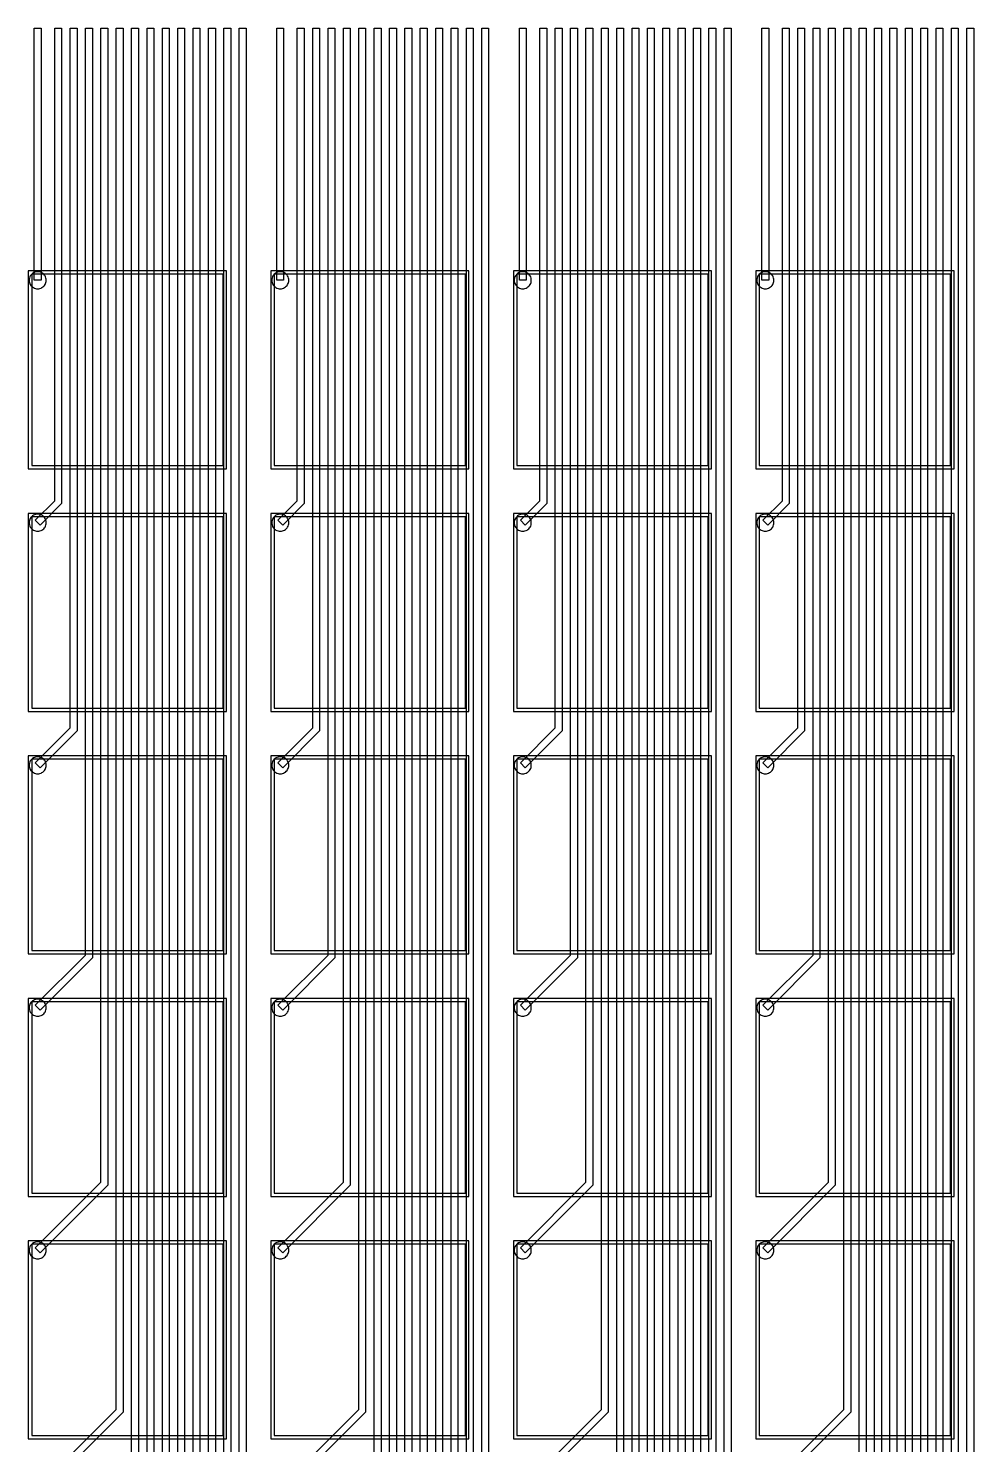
# Model space of a CAD drawing. Header units: metres. Extents: x -515 to 4265, y 201 to 1873.
# Drawn here: x 71 to 347.8, y 1158.3 to 1573 of the extents above; entities that cross this region are included whole.
import ezdxf

# ---------------------------------------------------------------- set-up
doc = ezdxf.new("R2010")
doc.units = ezdxf.units.M
for name, color, linetype in [('Etching', 1, 'CONTINUOUS'), ('EtchingPad', 2, 'CONTINUOUS'), ('Metal1', 4, 'CONTINUOUS'), ('Metal2', 3, 'CONTINUOUS')]:
    doc.layers.add(name, color=color, linetype=linetype)

msp = doc.modelspace()

# ---------------------------------------------------------------- linework, layer by layer
at = {"layer": 'Etching'}
for points in [[(76.25, 1499.25), (76.23, 1499.58), (76.16, 1499.9), (76.06, 1500.21), (75.92, 1500.5), (75.73, 1500.77), (75.52, 1501.02), (75.27, 1501.23), (75, 1501.42), (74.71, 1501.56), (74.4, 1501.66), (74.08, 1501.73), (73.75, 1501.75), (73.42, 1501.73), (73.1, 1501.66), (72.79, 1501.56), (72.5, 1501.42), (72.23, 1501.23), (71.98, 1501.02), (71.77, 1500.77), (71.58, 1500.5), (71.44, 1500.21), (71.34, 1499.9), (71.27, 1499.58), (71.25, 1499.25), (71.27, 1498.92), (71.34, 1498.6), (71.44, 1498.29), (71.58, 1498), (71.77, 1497.73), (71.98, 1497.48), (72.23, 1497.27), (72.5, 1497.08), (72.79, 1496.94), (73.1, 1496.84), (73.42, 1496.77), (73.75, 1496.75), (74.08, 1496.77), (74.4, 1496.84), (74.71, 1496.94), (75, 1497.08), (75.27, 1497.27), (75.52, 1497.48), (75.73, 1497.73), (75.92, 1498), (76.06, 1498.29), (76.16, 1498.6), (76.23, 1498.92), (76.25, 1499.25)], [(147.25, 1499.25), (147.23, 1499.58), (147.16, 1499.9), (147.06, 1500.21), (146.92, 1500.5), (146.73, 1500.77), (146.52, 1501.02), (146.27, 1501.23), (146, 1501.42), (145.71, 1501.56), (145.4, 1501.66), (145.08, 1501.73), (144.75, 1501.75), (144.42, 1501.73), (144.1, 1501.66), (143.79, 1501.56), (143.5, 1501.42), (143.23, 1501.23), (142.98, 1501.02), (142.77, 1500.77), (142.58, 1500.5), (142.44, 1500.21), (142.34, 1499.9), (142.27, 1499.58), (142.25, 1499.25), (142.27, 1498.92), (142.34, 1498.6), (142.44, 1498.29), (142.58, 1498), (142.77, 1497.73), (142.98, 1497.48), (143.23, 1497.27), (143.5, 1497.08), (143.79, 1496.94), (144.1, 1496.84), (144.42, 1496.77), (144.75, 1496.75), (145.08, 1496.77), (145.4, 1496.84), (145.71, 1496.94), (146, 1497.08), (146.27, 1497.27), (146.52, 1497.48), (146.73, 1497.73), (146.92, 1498), (147.06, 1498.29), (147.16, 1498.6), (147.23, 1498.92), (147.25, 1499.25)], [(218.25, 1499.25), (218.23, 1499.58), (218.16, 1499.9), (218.06, 1500.21), (217.92, 1500.5), (217.73, 1500.77), (217.52, 1501.02), (217.27, 1501.23), (217, 1501.42), (216.71, 1501.56), (216.4, 1501.66), (216.08, 1501.73), (215.75, 1501.75), (215.42, 1501.73), (215.1, 1501.66), (214.79, 1501.56), (214.5, 1501.42), (214.23, 1501.23), (213.98, 1501.02), (213.77, 1500.77), (213.58, 1500.5), (213.44, 1500.21), (213.34, 1499.9), (213.27, 1499.58), (213.25, 1499.25), (213.27, 1498.92), (213.34, 1498.6), (213.44, 1498.29), (213.58, 1498), (213.77, 1497.73), (213.98, 1497.48), (214.23, 1497.27), (214.5, 1497.08), (214.79, 1496.94), (215.1, 1496.84), (215.42, 1496.77), (215.75, 1496.75), (216.08, 1496.77), (216.4, 1496.84), (216.71, 1496.94), (217, 1497.08), (217.27, 1497.27), (217.52, 1497.48), (217.73, 1497.73), (217.92, 1498), (218.06, 1498.29), (218.16, 1498.6), (218.23, 1498.92), (218.25, 1499.25)], [(289.25, 1499.25), (289.23, 1499.58), (289.16, 1499.9), (289.06, 1500.21), (288.92, 1500.5), (288.73, 1500.77), (288.52, 1501.02), (288.27, 1501.23), (288, 1501.42), (287.71, 1501.56), (287.4, 1501.66), (287.08, 1501.73), (286.75, 1501.75), (286.42, 1501.73), (286.1, 1501.66), (285.79, 1501.56), (285.5, 1501.42), (285.23, 1501.23), (284.98, 1501.02), (284.77, 1500.77), (284.58, 1500.5), (284.44, 1500.21), (284.34, 1499.9), (284.27, 1499.58), (284.25, 1499.25), (284.27, 1498.92), (284.34, 1498.6), (284.44, 1498.29), (284.58, 1498), (284.77, 1497.73), (284.98, 1497.48), (285.23, 1497.27), (285.5, 1497.08), (285.79, 1496.94), (286.1, 1496.84), (286.42, 1496.77), (286.75, 1496.75), (287.08, 1496.77), (287.4, 1496.84), (287.71, 1496.94), (288, 1497.08), (288.27, 1497.27), (288.52, 1497.48), (288.73, 1497.73), (288.92, 1498), (289.06, 1498.29), (289.16, 1498.6), (289.23, 1498.92), (289.25, 1499.25)], [(76.25, 1428.25), (76.23, 1428.58), (76.16, 1428.9), (76.06, 1429.21), (75.92, 1429.5), (75.73, 1429.77), (75.52, 1430.02), (75.27, 1430.23), (75, 1430.42), (74.71, 1430.56), (74.4, 1430.66), (74.08, 1430.73), (73.75, 1430.75), (73.42, 1430.73), (73.1, 1430.66), (72.79, 1430.56), (72.5, 1430.42), (72.23, 1430.23), (71.98, 1430.02), (71.77, 1429.77), (71.58, 1429.5), (71.44, 1429.21), (71.34, 1428.9), (71.27, 1428.58), (71.25, 1428.25), (71.27, 1427.92), (71.34, 1427.6), (71.44, 1427.29), (71.58, 1427), (71.77, 1426.73), (71.98, 1426.48), (72.23, 1426.27), (72.5, 1426.08), (72.79, 1425.94), (73.1, 1425.84), (73.42, 1425.77), (73.75, 1425.75), (74.08, 1425.77), (74.4, 1425.84), (74.71, 1425.94), (75, 1426.08), (75.27, 1426.27), (75.52, 1426.48), (75.73, 1426.73), (75.92, 1427), (76.06, 1427.29), (76.16, 1427.6), (76.23, 1427.92), (76.25, 1428.25)], [(147.25, 1428.25), (147.23, 1428.58), (147.16, 1428.9), (147.06, 1429.21), (146.92, 1429.5), (146.73, 1429.77), (146.52, 1430.02), (146.27, 1430.23), (146, 1430.42), (145.71, 1430.56), (145.4, 1430.66), (145.08, 1430.73), (144.75, 1430.75), (144.42, 1430.73), (144.1, 1430.66), (143.79, 1430.56), (143.5, 1430.42), (143.23, 1430.23), (142.98, 1430.02), (142.77, 1429.77), (142.58, 1429.5), (142.44, 1429.21), (142.34, 1428.9), (142.27, 1428.58), (142.25, 1428.25), (142.27, 1427.92), (142.34, 1427.6), (142.44, 1427.29), (142.58, 1427), (142.77, 1426.73), (142.98, 1426.48), (143.23, 1426.27), (143.5, 1426.08), (143.79, 1425.94), (144.1, 1425.84), (144.42, 1425.77), (144.75, 1425.75), (145.08, 1425.77), (145.4, 1425.84), (145.71, 1425.94), (146, 1426.08), (146.27, 1426.27), (146.52, 1426.48), (146.73, 1426.73), (146.92, 1427), (147.06, 1427.29), (147.16, 1427.6), (147.23, 1427.92), (147.25, 1428.25)], [(218.25, 1428.25), (218.23, 1428.58), (218.16, 1428.9), (218.06, 1429.21), (217.92, 1429.5), (217.73, 1429.77), (217.52, 1430.02), (217.27, 1430.23), (217, 1430.42), (216.71, 1430.56), (216.4, 1430.66), (216.08, 1430.73), (215.75, 1430.75), (215.42, 1430.73), (215.1, 1430.66), (214.79, 1430.56), (214.5, 1430.42), (214.23, 1430.23), (213.98, 1430.02), (213.77, 1429.77), (213.58, 1429.5), (213.44, 1429.21), (213.34, 1428.9), (213.27, 1428.58), (213.25, 1428.25), (213.27, 1427.92), (213.34, 1427.6), (213.44, 1427.29), (213.58, 1427), (213.77, 1426.73), (213.98, 1426.48), (214.23, 1426.27), (214.5, 1426.08), (214.79, 1425.94), (215.1, 1425.84), (215.42, 1425.77), (215.75, 1425.75), (216.08, 1425.77), (216.4, 1425.84), (216.71, 1425.94), (217, 1426.08), (217.27, 1426.27), (217.52, 1426.48), (217.73, 1426.73), (217.92, 1427), (218.06, 1427.29), (218.16, 1427.6), (218.23, 1427.92), (218.25, 1428.25)], [(289.25, 1428.25), (289.23, 1428.58), (289.16, 1428.9), (289.06, 1429.21), (288.92, 1429.5), (288.73, 1429.77), (288.52, 1430.02), (288.27, 1430.23), (288, 1430.42), (287.71, 1430.56), (287.4, 1430.66), (287.08, 1430.73), (286.75, 1430.75), (286.42, 1430.73), (286.1, 1430.66), (285.79, 1430.56), (285.5, 1430.42), (285.23, 1430.23), (284.98, 1430.02), (284.77, 1429.77), (284.58, 1429.5), (284.44, 1429.21), (284.34, 1428.9), (284.27, 1428.58), (284.25, 1428.25), (284.27, 1427.92), (284.34, 1427.6), (284.44, 1427.29), (284.58, 1427), (284.77, 1426.73), (284.98, 1426.48), (285.23, 1426.27), (285.5, 1426.08), (285.79, 1425.94), (286.1, 1425.84), (286.42, 1425.77), (286.75, 1425.75), (287.08, 1425.77), (287.4, 1425.84), (287.71, 1425.94), (288, 1426.08), (288.27, 1426.27), (288.52, 1426.48), (288.73, 1426.73), (288.92, 1427), (289.06, 1427.29), (289.16, 1427.6), (289.23, 1427.92), (289.25, 1428.25)], [(76.25, 1357.25), (76.23, 1357.58), (76.16, 1357.9), (76.06, 1358.21), (75.92, 1358.5), (75.73, 1358.77), (75.52, 1359.02), (75.27, 1359.23), (75, 1359.42), (74.71, 1359.56), (74.4, 1359.66), (74.08, 1359.73), (73.75, 1359.75), (73.42, 1359.73), (73.1, 1359.66), (72.79, 1359.56), (72.5, 1359.42), (72.23, 1359.23), (71.98, 1359.02), (71.77, 1358.77), (71.58, 1358.5), (71.44, 1358.21), (71.34, 1357.9), (71.27, 1357.58), (71.25, 1357.25), (71.27, 1356.92), (71.34, 1356.6), (71.44, 1356.29), (71.58, 1356), (71.77, 1355.73), (71.98, 1355.48), (72.23, 1355.27), (72.5, 1355.08), (72.79, 1354.94), (73.1, 1354.84), (73.42, 1354.77), (73.75, 1354.75), (74.08, 1354.77), (74.4, 1354.84), (74.71, 1354.94), (75, 1355.08), (75.27, 1355.27), (75.52, 1355.48), (75.73, 1355.73), (75.92, 1356), (76.06, 1356.29), (76.16, 1356.6), (76.23, 1356.92), (76.25, 1357.25)], [(147.25, 1357.25), (147.23, 1357.58), (147.16, 1357.9), (147.06, 1358.21), (146.92, 1358.5), (146.73, 1358.77), (146.52, 1359.02), (146.27, 1359.23), (146, 1359.42), (145.71, 1359.56), (145.4, 1359.66), (145.08, 1359.73), (144.75, 1359.75), (144.42, 1359.73), (144.1, 1359.66), (143.79, 1359.56), (143.5, 1359.42), (143.23, 1359.23), (142.98, 1359.02), (142.77, 1358.77), (142.58, 1358.5), (142.44, 1358.21), (142.34, 1357.9), (142.27, 1357.58), (142.25, 1357.25), (142.27, 1356.92), (142.34, 1356.6), (142.44, 1356.29), (142.58, 1356), (142.77, 1355.73), (142.98, 1355.48), (143.23, 1355.27), (143.5, 1355.08), (143.79, 1354.94), (144.1, 1354.84), (144.42, 1354.77), (144.75, 1354.75), (145.08, 1354.77), (145.4, 1354.84), (145.71, 1354.94), (146, 1355.08), (146.27, 1355.27), (146.52, 1355.48), (146.73, 1355.73), (146.92, 1356), (147.06, 1356.29), (147.16, 1356.6), (147.23, 1356.92), (147.25, 1357.25)], [(218.25, 1357.25), (218.23, 1357.58), (218.16, 1357.9), (218.06, 1358.21), (217.92, 1358.5), (217.73, 1358.77), (217.52, 1359.02), (217.27, 1359.23), (217, 1359.42), (216.71, 1359.56), (216.4, 1359.66), (216.08, 1359.73), (215.75, 1359.75), (215.42, 1359.73), (215.1, 1359.66), (214.79, 1359.56), (214.5, 1359.42), (214.23, 1359.23), (213.98, 1359.02), (213.77, 1358.77), (213.58, 1358.5), (213.44, 1358.21), (213.34, 1357.9), (213.27, 1357.58), (213.25, 1357.25), (213.27, 1356.92), (213.34, 1356.6), (213.44, 1356.29), (213.58, 1356), (213.77, 1355.73), (213.98, 1355.48), (214.23, 1355.27), (214.5, 1355.08), (214.79, 1354.94), (215.1, 1354.84), (215.42, 1354.77), (215.75, 1354.75), (216.08, 1354.77), (216.4, 1354.84), (216.71, 1354.94), (217, 1355.08), (217.27, 1355.27), (217.52, 1355.48), (217.73, 1355.73), (217.92, 1356), (218.06, 1356.29), (218.16, 1356.6), (218.23, 1356.92), (218.25, 1357.25)], [(289.25, 1357.25), (289.23, 1357.58), (289.16, 1357.9), (289.06, 1358.21), (288.92, 1358.5), (288.73, 1358.77), (288.52, 1359.02), (288.27, 1359.23), (288, 1359.42), (287.71, 1359.56), (287.4, 1359.66), (287.08, 1359.73), (286.75, 1359.75), (286.42, 1359.73), (286.1, 1359.66), (285.79, 1359.56), (285.5, 1359.42), (285.23, 1359.23), (284.98, 1359.02), (284.77, 1358.77), (284.58, 1358.5), (284.44, 1358.21), (284.34, 1357.9), (284.27, 1357.58), (284.25, 1357.25), (284.27, 1356.92), (284.34, 1356.6), (284.44, 1356.29), (284.58, 1356), (284.77, 1355.73), (284.98, 1355.48), (285.23, 1355.27), (285.5, 1355.08), (285.79, 1354.94), (286.1, 1354.84), (286.42, 1354.77), (286.75, 1354.75), (287.08, 1354.77), (287.4, 1354.84), (287.71, 1354.94), (288, 1355.08), (288.27, 1355.27), (288.52, 1355.48), (288.73, 1355.73), (288.92, 1356), (289.06, 1356.29), (289.16, 1356.6), (289.23, 1356.92), (289.25, 1357.25)], [(76.25, 1286.25), (76.23, 1286.58), (76.16, 1286.9), (76.06, 1287.21), (75.92, 1287.5), (75.73, 1287.77), (75.52, 1288.02), (75.27, 1288.23), (75, 1288.42), (74.71, 1288.56), (74.4, 1288.66), (74.08, 1288.73), (73.75, 1288.75), (73.42, 1288.73), (73.1, 1288.66), (72.79, 1288.56), (72.5, 1288.42), (72.23, 1288.23), (71.98, 1288.02), (71.77, 1287.77), (71.58, 1287.5), (71.44, 1287.21), (71.34, 1286.9), (71.27, 1286.58), (71.25, 1286.25), (71.27, 1285.92), (71.34, 1285.6), (71.44, 1285.29), (71.58, 1285), (71.77, 1284.73), (71.98, 1284.48), (72.23, 1284.27), (72.5, 1284.08), (72.79, 1283.94), (73.1, 1283.84), (73.42, 1283.77), (73.75, 1283.75), (74.08, 1283.77), (74.4, 1283.84), (74.71, 1283.94), (75, 1284.08), (75.27, 1284.27), (75.52, 1284.48), (75.73, 1284.73), (75.92, 1285), (76.06, 1285.29), (76.16, 1285.6), (76.23, 1285.92), (76.25, 1286.25)], [(147.25, 1286.25), (147.23, 1286.58), (147.16, 1286.9), (147.06, 1287.21), (146.92, 1287.5), (146.73, 1287.77), (146.52, 1288.02), (146.27, 1288.23), (146, 1288.42), (145.71, 1288.56), (145.4, 1288.66), (145.08, 1288.73), (144.75, 1288.75), (144.42, 1288.73), (144.1, 1288.66), (143.79, 1288.56), (143.5, 1288.42), (143.23, 1288.23), (142.98, 1288.02), (142.77, 1287.77), (142.58, 1287.5), (142.44, 1287.21), (142.34, 1286.9), (142.27, 1286.58), (142.25, 1286.25), (142.27, 1285.92), (142.34, 1285.6), (142.44, 1285.29), (142.58, 1285), (142.77, 1284.73), (142.98, 1284.48), (143.23, 1284.27), (143.5, 1284.08), (143.79, 1283.94), (144.1, 1283.84), (144.42, 1283.77), (144.75, 1283.75), (145.08, 1283.77), (145.4, 1283.84), (145.71, 1283.94), (146, 1284.08), (146.27, 1284.27), (146.52, 1284.48), (146.73, 1284.73), (146.92, 1285), (147.06, 1285.29), (147.16, 1285.6), (147.23, 1285.92), (147.25, 1286.25)], [(218.25, 1286.25), (218.23, 1286.58), (218.16, 1286.9), (218.06, 1287.21), (217.92, 1287.5), (217.73, 1287.77), (217.52, 1288.02), (217.27, 1288.23), (217, 1288.42), (216.71, 1288.56), (216.4, 1288.66), (216.08, 1288.73), (215.75, 1288.75), (215.42, 1288.73), (215.1, 1288.66), (214.79, 1288.56), (214.5, 1288.42), (214.23, 1288.23), (213.98, 1288.02), (213.77, 1287.77), (213.58, 1287.5), (213.44, 1287.21), (213.34, 1286.9), (213.27, 1286.58), (213.25, 1286.25), (213.27, 1285.92), (213.34, 1285.6), (213.44, 1285.29), (213.58, 1285), (213.77, 1284.73), (213.98, 1284.48), (214.23, 1284.27), (214.5, 1284.08), (214.79, 1283.94), (215.1, 1283.84), (215.42, 1283.77), (215.75, 1283.75), (216.08, 1283.77), (216.4, 1283.84), (216.71, 1283.94), (217, 1284.08), (217.27, 1284.27), (217.52, 1284.48), (217.73, 1284.73), (217.92, 1285), (218.06, 1285.29), (218.16, 1285.6), (218.23, 1285.92), (218.25, 1286.25)], [(289.25, 1286.25), (289.23, 1286.58), (289.16, 1286.9), (289.06, 1287.21), (288.92, 1287.5), (288.73, 1287.77), (288.52, 1288.02), (288.27, 1288.23), (288, 1288.42), (287.71, 1288.56), (287.4, 1288.66), (287.08, 1288.73), (286.75, 1288.75), (286.42, 1288.73), (286.1, 1288.66), (285.79, 1288.56), (285.5, 1288.42), (285.23, 1288.23), (284.98, 1288.02), (284.77, 1287.77), (284.58, 1287.5), (284.44, 1287.21), (284.34, 1286.9), (284.27, 1286.58), (284.25, 1286.25), (284.27, 1285.92), (284.34, 1285.6), (284.44, 1285.29), (284.58, 1285), (284.77, 1284.73), (284.98, 1284.48), (285.23, 1284.27), (285.5, 1284.08), (285.79, 1283.94), (286.1, 1283.84), (286.42, 1283.77), (286.75, 1283.75), (287.08, 1283.77), (287.4, 1283.84), (287.71, 1283.94), (288, 1284.08), (288.27, 1284.27), (288.52, 1284.48), (288.73, 1284.73), (288.92, 1285), (289.06, 1285.29), (289.16, 1285.6), (289.23, 1285.92), (289.25, 1286.25)], [(76.25, 1215.25), (76.23, 1215.58), (76.16, 1215.9), (76.06, 1216.21), (75.92, 1216.5), (75.73, 1216.77), (75.52, 1217.02), (75.27, 1217.23), (75, 1217.42), (74.71, 1217.56), (74.4, 1217.66), (74.08, 1217.73), (73.75, 1217.75), (73.42, 1217.73), (73.1, 1217.66), (72.79, 1217.56), (72.5, 1217.42), (72.23, 1217.23), (71.98, 1217.02), (71.77, 1216.77), (71.58, 1216.5), (71.44, 1216.21), (71.34, 1215.9), (71.27, 1215.58), (71.25, 1215.25), (71.27, 1214.92), (71.34, 1214.6), (71.44, 1214.29), (71.58, 1214), (71.77, 1213.73), (71.98, 1213.48), (72.23, 1213.27), (72.5, 1213.08), (72.79, 1212.94), (73.1, 1212.84), (73.42, 1212.77), (73.75, 1212.75), (74.08, 1212.77), (74.4, 1212.84), (74.71, 1212.94), (75, 1213.08), (75.27, 1213.27), (75.52, 1213.48), (75.73, 1213.73), (75.92, 1214), (76.06, 1214.29), (76.16, 1214.6), (76.23, 1214.92), (76.25, 1215.25)], [(147.25, 1215.25), (147.23, 1215.58), (147.16, 1215.9), (147.06, 1216.21), (146.92, 1216.5), (146.73, 1216.77), (146.52, 1217.02), (146.27, 1217.23), (146, 1217.42), (145.71, 1217.56), (145.4, 1217.66), (145.08, 1217.73), (144.75, 1217.75), (144.42, 1217.73), (144.1, 1217.66), (143.79, 1217.56), (143.5, 1217.42), (143.23, 1217.23), (142.98, 1217.02), (142.77, 1216.77), (142.58, 1216.5), (142.44, 1216.21), (142.34, 1215.9), (142.27, 1215.58), (142.25, 1215.25), (142.27, 1214.92), (142.34, 1214.6), (142.44, 1214.29), (142.58, 1214), (142.77, 1213.73), (142.98, 1213.48), (143.23, 1213.27), (143.5, 1213.08), (143.79, 1212.94), (144.1, 1212.84), (144.42, 1212.77), (144.75, 1212.75), (145.08, 1212.77), (145.4, 1212.84), (145.71, 1212.94), (146, 1213.08), (146.27, 1213.27), (146.52, 1213.48), (146.73, 1213.73), (146.92, 1214), (147.06, 1214.29), (147.16, 1214.6), (147.23, 1214.92), (147.25, 1215.25)], [(218.25, 1215.25), (218.23, 1215.58), (218.16, 1215.9), (218.06, 1216.21), (217.92, 1216.5), (217.73, 1216.77), (217.52, 1217.02), (217.27, 1217.23), (217, 1217.42), (216.71, 1217.56), (216.4, 1217.66), (216.08, 1217.73), (215.75, 1217.75), (215.42, 1217.73), (215.1, 1217.66), (214.79, 1217.56), (214.5, 1217.42), (214.23, 1217.23), (213.98, 1217.02), (213.77, 1216.77), (213.58, 1216.5), (213.44, 1216.21), (213.34, 1215.9), (213.27, 1215.58), (213.25, 1215.25), (213.27, 1214.92), (213.34, 1214.6), (213.44, 1214.29), (213.58, 1214), (213.77, 1213.73), (213.98, 1213.48), (214.23, 1213.27), (214.5, 1213.08), (214.79, 1212.94), (215.1, 1212.84), (215.42, 1212.77), (215.75, 1212.75), (216.08, 1212.77), (216.4, 1212.84), (216.71, 1212.94), (217, 1213.08), (217.27, 1213.27), (217.52, 1213.48), (217.73, 1213.73), (217.92, 1214), (218.06, 1214.29), (218.16, 1214.6), (218.23, 1214.92), (218.25, 1215.25)], [(289.25, 1215.25), (289.23, 1215.58), (289.16, 1215.9), (289.06, 1216.21), (288.92, 1216.5), (288.73, 1216.77), (288.52, 1217.02), (288.27, 1217.23), (288, 1217.42), (287.71, 1217.56), (287.4, 1217.66), (287.08, 1217.73), (286.75, 1217.75), (286.42, 1217.73), (286.1, 1217.66), (285.79, 1217.56), (285.5, 1217.42), (285.23, 1217.23), (284.98, 1217.02), (284.77, 1216.77), (284.58, 1216.5), (284.44, 1216.21), (284.34, 1215.9), (284.27, 1215.58), (284.25, 1215.25), (284.27, 1214.92), (284.34, 1214.6), (284.44, 1214.29), (284.58, 1214), (284.77, 1213.73), (284.98, 1213.48), (285.23, 1213.27), (285.5, 1213.08), (285.79, 1212.94), (286.1, 1212.84), (286.42, 1212.77), (286.75, 1212.75), (287.08, 1212.77), (287.4, 1212.84), (287.71, 1212.94), (288, 1213.08), (288.27, 1213.27), (288.52, 1213.48), (288.73, 1213.73), (288.92, 1214), (289.06, 1214.29), (289.16, 1214.6), (289.23, 1214.92), (289.25, 1215.25)]]:
    msp.add_lwpolyline(points, close=True, dxfattribs=at)
at = {"layer": 'EtchingPad'}
for points in [[(72, 1445), (128, 1445), (128, 1501), (72, 1501), (72, 1445)], [(143, 1445), (199, 1445), (199, 1501), (143, 1501), (143, 1445)], [(214, 1445), (270, 1445), (270, 1501), (214, 1501), (214, 1445)], [(285, 1445), (341, 1445), (341, 1501), (285, 1501), (285, 1445)], [(72, 1374), (128, 1374), (128, 1430), (72, 1430), (72, 1374)], [(143, 1374), (199, 1374), (199, 1430), (143, 1430), (143, 1374)], [(214, 1374), (270, 1374), (270, 1430), (214, 1430), (214, 1374)], [(285, 1374), (341, 1374), (341, 1430), (285, 1430), (285, 1374)], [(72, 1303), (128, 1303), (128, 1359), (72, 1359), (72, 1303)], [(143, 1303), (199, 1303), (199, 1359), (143, 1359), (143, 1303)], [(214, 1303), (270, 1303), (270, 1359), (214, 1359), (214, 1303)], [(285, 1303), (341, 1303), (341, 1359), (285, 1359), (285, 1303)], [(72, 1232), (128, 1232), (128, 1288), (72, 1288), (72, 1232)], [(143, 1232), (199, 1232), (199, 1288), (143, 1288), (143, 1232)], [(214, 1232), (270, 1232), (270, 1288), (214, 1288), (214, 1232)], [(285, 1232), (341, 1232), (341, 1288), (285, 1288), (285, 1232)], [(72, 1161), (128, 1161), (128, 1217), (72, 1217), (72, 1161)], [(143, 1161), (199, 1161), (199, 1217), (143, 1217), (143, 1161)], [(214, 1161), (270, 1161), (270, 1217), (214, 1217), (214, 1161)], [(285, 1161), (341, 1161), (341, 1217), (285, 1217), (285, 1161)]]:
    msp.add_lwpolyline(points, close=True, dxfattribs=at)
at = {"layer": 'Metal1'}
for points in [[(74.75, 1573), (74.75, 1499.25), (72.75, 1499.25), (72.75, 1573)], [(134.75, 1573), (134.75, 635.84), (74.46, 575.54), (73.04, 576.96), (132.75, 636.66), (132.75, 1573)], [(130.25, 1573), (130.25, 702.34), (74.46, 646.54), (73.04, 647.96), (128.25, 703.16), (128.25, 1573)], [(125.75, 1573), (125.75, 768.84), (74.46, 717.54), (73.04, 718.96), (123.75, 769.66), (123.75, 1573)], [(121.25, 1573), (121.25, 835.34), (74.46, 788.54), (73.04, 789.96), (119.25, 836.16), (119.25, 1573)], [(116.75, 1573), (116.75, 901.84), (74.46, 859.54), (73.04, 860.96), (114.75, 902.66), (114.75, 1573)], [(112.25, 1573), (112.25, 968.34), (74.46, 930.54), (73.04, 931.96), (110.25, 969.16), (110.25, 1573)], [(107.75, 1573), (107.75, 1034.84), (74.46, 1001.54), (73.04, 1002.96), (105.75, 1035.66), (105.75, 1573)], [(103.25, 1573), (103.25, 1101.34), (74.46, 1072.54), (73.04, 1073.96), (101.25, 1102.16), (101.25, 1573)], [(98.75, 1573), (98.75, 1167.84), (74.46, 1143.54), (73.04, 1144.96), (96.75, 1168.66), (96.75, 1573)], [(94.25, 1573), (94.25, 1234.34), (74.46, 1214.54), (73.04, 1215.96), (92.25, 1235.16), (92.25, 1573)], [(89.75, 1573), (89.75, 1300.84), (74.46, 1285.54), (73.04, 1286.96), (87.75, 1301.66), (87.75, 1573)], [(85.25, 1573), (85.25, 1367.34), (74.46, 1356.54), (73.04, 1357.96), (83.25, 1368.16), (83.25, 1573)], [(80.75, 1573), (80.75, 1433.84), (74.46, 1427.54), (73.04, 1428.96), (78.75, 1434.66), (78.75, 1573)], [(145.75, 1573), (145.75, 1499.25), (143.75, 1499.25), (143.75, 1573)], [(205.75, 1573), (205.75, 635.84), (145.46, 575.54), (144.04, 576.96), (203.75, 636.66), (203.75, 1573)], [(201.25, 1573), (201.25, 702.34), (145.46, 646.54), (144.04, 647.96), (199.25, 703.16), (199.25, 1573)], [(196.75, 1573), (196.75, 768.84), (145.46, 717.54), (144.04, 718.96), (194.75, 769.66), (194.75, 1573)], [(192.25, 1573), (192.25, 835.34), (145.46, 788.54), (144.04, 789.96), (190.25, 836.16), (190.25, 1573)], [(187.75, 1573), (187.75, 901.84), (145.46, 859.54), (144.04, 860.96), (185.75, 902.66), (185.75, 1573)], [(183.25, 1573), (183.25, 968.34), (145.46, 930.54), (144.04, 931.96), (181.25, 969.16), (181.25, 1573)], [(178.75, 1573), (178.75, 1034.84), (145.46, 1001.54), (144.04, 1002.96), (176.75, 1035.66), (176.75, 1573)], [(174.25, 1573), (174.25, 1101.34), (145.46, 1072.54), (144.04, 1073.96), (172.25, 1102.16), (172.25, 1573)], [(169.75, 1573), (169.75, 1167.84), (145.46, 1143.54), (144.04, 1144.96), (167.75, 1168.66), (167.75, 1573)], [(165.25, 1573), (165.25, 1234.34), (145.46, 1214.54), (144.04, 1215.96), (163.25, 1235.16), (163.25, 1573)], [(160.75, 1573), (160.75, 1300.84), (145.46, 1285.54), (144.04, 1286.96), (158.75, 1301.66), (158.75, 1573)], [(156.25, 1573), (156.25, 1367.34), (145.46, 1356.54), (144.04, 1357.96), (154.25, 1368.16), (154.25, 1573)], [(151.75, 1573), (151.75, 1433.84), (145.46, 1427.54), (144.04, 1428.96), (149.75, 1434.66), (149.75, 1573)], [(216.75, 1573), (216.75, 1499.25), (214.75, 1499.25), (214.75, 1573)], [(276.75, 1573), (276.75, 635.84), (216.46, 575.54), (215.04, 576.96), (274.75, 636.66), (274.75, 1573)], [(272.25, 1573), (272.25, 702.34), (216.46, 646.54), (215.04, 647.96), (270.25, 703.16), (270.25, 1573)], [(267.75, 1573), (267.75, 768.84), (216.46, 717.54), (215.04, 718.96), (265.75, 769.66), (265.75, 1573)], [(263.25, 1573), (263.25, 835.34), (216.46, 788.54), (215.04, 789.96), (261.25, 836.16), (261.25, 1573)], [(258.75, 1573), (258.75, 901.84), (216.46, 859.54), (215.04, 860.96), (256.75, 902.66), (256.75, 1573)], [(254.25, 1573), (254.25, 968.34), (216.46, 930.54), (215.04, 931.96), (252.25, 969.16), (252.25, 1573)], [(249.75, 1573), (249.75, 1034.84), (216.46, 1001.54), (215.04, 1002.96), (247.75, 1035.66), (247.75, 1573)], [(245.25, 1573), (245.25, 1101.34), (216.46, 1072.54), (215.04, 1073.96), (243.25, 1102.16), (243.25, 1573)], [(240.75, 1573), (240.75, 1167.84), (216.46, 1143.54), (215.04, 1144.96), (238.75, 1168.66), (238.75, 1573)], [(236.25, 1573), (236.25, 1234.34), (216.46, 1214.54), (215.04, 1215.96), (234.25, 1235.16), (234.25, 1573)], [(231.75, 1573), (231.75, 1300.84), (216.46, 1285.54), (215.04, 1286.96), (229.75, 1301.66), (229.75, 1573)], [(227.25, 1573), (227.25, 1367.34), (216.46, 1356.54), (215.04, 1357.96), (225.25, 1368.16), (225.25, 1573)], [(222.75, 1573), (222.75, 1433.84), (216.46, 1427.54), (215.04, 1428.96), (220.75, 1434.66), (220.75, 1573)], [(287.75, 1573), (287.75, 1499.25), (285.75, 1499.25), (285.75, 1573)], [(347.75, 1573), (347.75, 635.84), (287.46, 575.54), (286.04, 576.96), (345.75, 636.66), (345.75, 1573)], [(343.25, 1573), (343.25, 702.34), (287.46, 646.54), (286.04, 647.96), (341.25, 703.16), (341.25, 1573)], [(338.75, 1573), (338.75, 768.84), (287.46, 717.54), (286.04, 718.96), (336.75, 769.66), (336.75, 1573)], [(334.25, 1573), (334.25, 835.34), (287.46, 788.54), (286.04, 789.96), (332.25, 836.16), (332.25, 1573)], [(329.75, 1573), (329.75, 901.84), (287.46, 859.54), (286.04, 860.96), (327.75, 902.66), (327.75, 1573)], [(325.25, 1573), (325.25, 968.34), (287.46, 930.54), (286.04, 931.96), (323.25, 969.16), (323.25, 1573)], [(320.75, 1573), (320.75, 1034.84), (287.46, 1001.54), (286.04, 1002.96), (318.75, 1035.66), (318.75, 1573)], [(316.25, 1573), (316.25, 1101.34), (287.46, 1072.54), (286.04, 1073.96), (314.25, 1102.16), (314.25, 1573)], [(311.75, 1573), (311.75, 1167.84), (287.46, 1143.54), (286.04, 1144.96), (309.75, 1168.66), (309.75, 1573)], [(307.25, 1573), (307.25, 1234.34), (287.46, 1214.54), (286.04, 1215.96), (305.25, 1235.16), (305.25, 1573)], [(302.75, 1573), (302.75, 1300.84), (287.46, 1285.54), (286.04, 1286.96), (300.75, 1301.66), (300.75, 1573)], [(298.25, 1573), (298.25, 1367.34), (287.46, 1356.54), (286.04, 1357.96), (296.25, 1368.16), (296.25, 1573)], [(293.75, 1573), (293.75, 1433.84), (287.46, 1427.54), (286.04, 1428.96), (291.75, 1434.66), (291.75, 1573)]]:
    msp.add_lwpolyline(points, close=True, dxfattribs=at)
at = {"layer": 'Metal2'}
for points in [[(71, 1444), (129, 1444), (129, 1502), (71, 1502), (71, 1444)], [(142, 1444), (200, 1444), (200, 1502), (142, 1502), (142, 1444)], [(213, 1444), (271, 1444), (271, 1502), (213, 1502), (213, 1444)], [(284, 1444), (342, 1444), (342, 1502), (284, 1502), (284, 1444)], [(71, 1373), (129, 1373), (129, 1431), (71, 1431), (71, 1373)], [(142, 1373), (200, 1373), (200, 1431), (142, 1431), (142, 1373)], [(213, 1373), (271, 1373), (271, 1431), (213, 1431), (213, 1373)], [(284, 1373), (342, 1373), (342, 1431), (284, 1431), (284, 1373)], [(71, 1302), (129, 1302), (129, 1360), (71, 1360), (71, 1302)], [(142, 1302), (200, 1302), (200, 1360), (142, 1360), (142, 1302)], [(213, 1302), (271, 1302), (271, 1360), (213, 1360), (213, 1302)], [(284, 1302), (342, 1302), (342, 1360), (284, 1360), (284, 1302)], [(71, 1231), (129, 1231), (129, 1289), (71, 1289), (71, 1231)], [(142, 1231), (200, 1231), (200, 1289), (142, 1289), (142, 1231)], [(213, 1231), (271, 1231), (271, 1289), (213, 1289), (213, 1231)], [(284, 1231), (342, 1231), (342, 1289), (284, 1289), (284, 1231)], [(71, 1160), (129, 1160), (129, 1218), (71, 1218), (71, 1160)], [(142, 1160), (200, 1160), (200, 1218), (142, 1218), (142, 1160)], [(213, 1160), (271, 1160), (271, 1218), (213, 1218), (213, 1160)], [(284, 1160), (342, 1160), (342, 1218), (284, 1218), (284, 1160)]]:
    msp.add_lwpolyline(points, close=True, dxfattribs=at)

doc.saveas('drawing.dxf')
